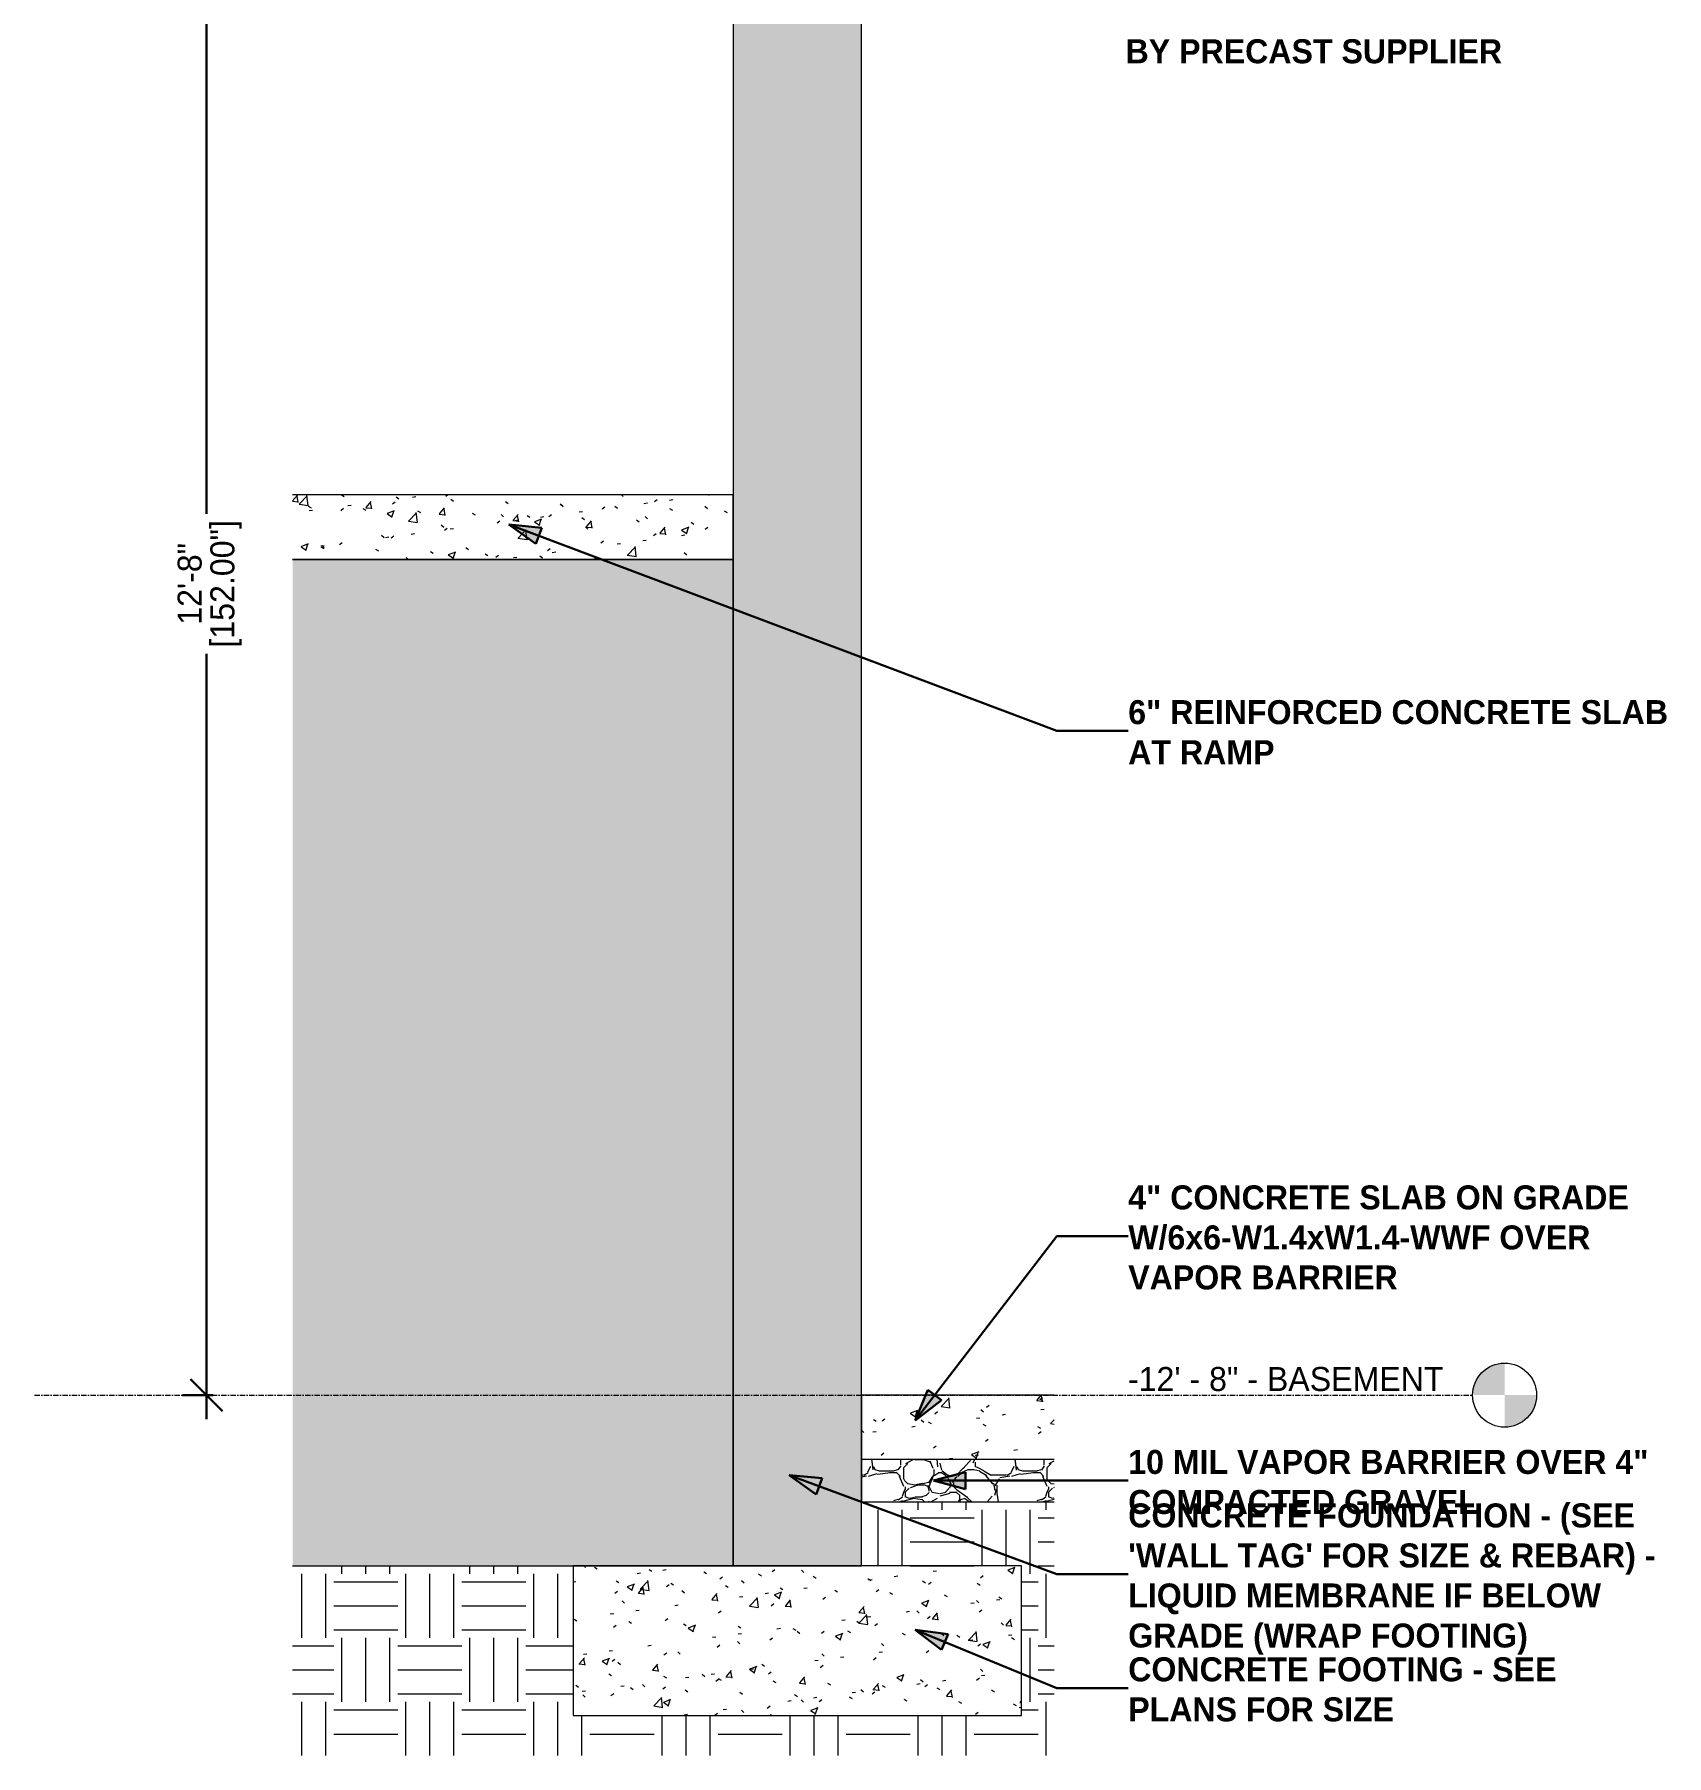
# Model space of a CAD drawing. Header units: inches. Extents: x 11710 to 12205, y -186 to 492.
# Drawn here: x 11709.7 to 11862.6, y -185.8 to -24.5 of the extents above; entities that cross this region are included whole.
import ezdxf

# ---------------------------------------------------------------- set-up
doc = ezdxf.new("R2010")
doc.units = ezdxf.units.IN
doc.header["$MEASUREMENT"] = 0
doc.linetypes.add('Grid Line 1_2_', pattern=[0.875, 0.5, -0.125, 0.125, -0.125])
for name, color, linetype, lineweight in [('0-1', 7, 'Continuous', 5), ('0-3', 55, 'Continuous', 9), ('A-ANNO-DIMS-1', 211, 'Continuous', 30), ('A-FLOR-1', 7, 'Continuous', 9), ('A-FLOR-3', 192, 'Continuous', 9), ('A-FLOR-LEVL', 51, 'Continuous', 9), ('A-FLOR-LEVL-1', 51, 'Grid Line 1_2_', 9), ('A-FLOR-MCUT-1', 51, 'Continuous', 9), ('A-FLOR-PATT-1', 252, 'Continuous', 9), ('A-WALL-1', 7, 'Continuous', 9), ('A-WALL-PATT-1', 252, 'Continuous', 9), ('C-TOPO', 7, 'Continuous', 9), ('C-TOPO-1', 252, 'Continuous', 9), ('C-TOPO-2', 55, 'Continuous', 9), ('G-ANNO-TEXT', 231, 'Continuous', 30), ('G-ANNO-TEXT-1', 231, 'Continuous', 9), ('S-BEAM-1', 10, 'Continuous', 9), ('S-BEAM-2', 7, 'Continuous', 9), ('S-FNDN-1', 7, 'Continuous', 9), ('S-FNDN-2', 252, 'Continuous', 9)]:
    doc.layers.add(name, color=color, linetype=linetype, lineweight=lineweight)
doc.styles.add('Century Gothic', font='ufonts.com_century-gothic.ttf', dxfattribs={"height": 2.25})
doc.styles.add('Century Gothic_B', font='GOTHICB.TTF', dxfattribs={"height": 2.25})
doc.dimstyles.new('OD__1_16__Tol__', dxfattribs={"dimscale": 12, "dimtxt": 2.349379, "dimasz": 0.25, "dimexe": 0.1875, "dimexo": 0.125, "dimgap": 0.03125, "dimtad": 1, "dimdec": 4, "dimrnd": 0.0625, "dimzin": 3, "dimdsep": 46, "dimlunit": 4, "dimtxsty": 'Century Gothic', "dimblk1": 'OBLIQUE', "dimblk2": 'OBLIQUE', "dimsah": 1, "dimcen": 0.09, "dimdle": 0.1875, "dimazin": 0, "dimtfac": 1, "dimtdec": 4, "dimtix": 1, "dimtmove": 0, "dimatfit": 3, "dimfxl": 1, "dimtvp": 1, "dimtfill": 1, "dimfrac": 2, "dimtolj": 1, "dimtzin": 0, "dimlwd": 30, "dimlwe": 30, "dimarcsym": 2})
pattern_1 = [(50, (11023.755, 72), (6.885997, -0.602097), [0.72, -7.92]), (355, (11023.755, 72), (-1.331756, 7.220547), [0.576, -6.336]), (100.451, (11024.329, 71.95), (5.55363, 6.61819), [0.612, -6.731]), (46.184, (11023.755, 73.92), (10.24564, -1.588925), [1.08, -11.88]), (96.636, (11024.609, 73.788), (8.97244, 9.35152), [0.918, -10.096]), (351.184, (11023.755, 73.92), (8.9732, 9.35123), [0.864, -9.504]), (21, (11024.715, 73.44), (5.730726, -3.865003), [0.72, -7.92]), (326, (11024.715, 73.44), (2.33581, 6.96088), [0.576, -6.336]), (71.451, (11025.193, 73.118), (8.065876, 3.09595), [0.612, -6.731]), (37.5, (11023.755, 72), (0.116866, 3.1954784), [0.317, -5.942, 0.317, -6.115, -6.36]), (37.5, (11023.755, 72), (0.116866, 3.1954784), [-12.691, 0.317, -6.043]), (7.5, (11023.755, 72), (2.52543, 3.786025), [0.317, -3.35, 0.317, -5.798, -2.424]), (7.5, (11023.755, 72), (2.52543, 3.786025), [-9.782, 0.317, -2.107]), (327.5, (11021.614, 72), (5.1243685, -0.216176), [0.317, -2.083, 0.317, -7.171, -9.936]), (327.5, (11021.614, 72), (5.1243685, -0.216176), [-9.888, 0.317, -9.619]), (317.5, (11020.654, 72), (5.598326, 0.96141), [0.317, -2.803, 0.317, -4.656, -7.056]), (317.5, (11020.654, 72), (5.598326, 0.96141), [-8.093, 0.317, -6.739])]
pattern_2 = [(212.005, (11022.949, 74.015), (-40.310627, -26.8730086), [1.268, -125.493]), (213.69, (11023.755, 74.553), (-13.436241, -13.436764), [0.969, -47.478]), (198.435, (11024.158, 74.687), (-26.873024, -13.436542), [0.425, -42.065]), (180, (11024.696, 74.687), (-2e-15, -13.437), [0.537, -12.899]), (161.565, (11025.099, 74.553), (-13.436518, 1.2e-05), [0.425, -42.065]), (333.435, (11025.233, 84.227), (13.436532, 1e-05), [0.601, -29.444]), (296.565, (11025.099, 84.496), (13.43652, -13.436544), [0.3, -29.745]), (270, (11025.099, 85.168), (13.437, 8e-16), [0.672, -12.765]), (186.34, (11025.233, 76.434), (-107.4926568, -13.4363962), [1.217, -120.457]), (296.565, (11028.189, 84.765), (13.43652, -13.436544), [0.3, -29.745]), (303.69, (11027.92, 85.168), (13.436764, -13.436241), [0.484, -47.962]), (229.399, (11030.07, 79.256), (-67.1828397, -80.6196216), [1.239, -122.641]), (243.435, (11030.473, 80.062), (1e-05, -13.436532), [0.901, -29.144]), (213.69, (11035.176, 78.584), (-13.436241, -13.436764), [0.484, -47.962]), (33.69, (11031.145, 74.822), (13.436241, 13.436764), [0.484, -47.962]), (0, (11030.877, 74.822), (0, 13.437), [0.269, -13.168]), (333.435, (11030.608, 74.956), (13.436532, 1e-05), [0.3, -29.745]), (284.036, (11030.473, 75.494), (13.436545, -40.30972), [0.554, -54.847]), (270, (11030.473, 75.762), (13.437, 8e-16), [0.269, -13.168]), (243.435, (11030.473, 76.031), (1e-05, -13.436532), [0.3, -29.745]), (135, (11030.473, 76.165), (-13.43644, 9e-16), [0.19, -18.812]), (90, (11030.473, 76.031), (-13.437, 8e-16), [0.134, -13.302]), (18.435, (11035.311, 82.212), (26.873024, 13.436542), [0.85, -41.641]), (6.34, (11036.117, 82.481), (107.4926568, 13.4363962), [1.217, -120.457]), (180, (11035.579, 79.256), (-2e-15, -13.437), [0.806, -12.63]), (197.354, (11037.729, 79.928), (-40.30996214, -13.43709214), [2.252, -222.987]), (198.435, (11038.132, 80.062), (-26.873024, -13.436542), [0.425, -42.065]), (213.69, (11038.535, 80.331), (-13.436241, -13.436764), [0.484, -47.962]), (251.565, (11038.67, 80.734), (-1.2e-05, -13.436518), [0.425, -42.065]), (243.435, (11038.804, 81.003), (1e-05, -13.436532), [0.3, -29.745]), (270, (11038.804, 81.271), (13.437, 8e-16), [0.269, -13.168]), (293.199, (11038.401, 82.212), (13.4363854, -26.8729472), [1.023, -101.307]), (315, (11037.998, 82.615), (13.43644, 0), [0.57, -18.432]), (0, (11037.326, 82.615), (0, 13.437), [0.672, -12.765]), (341.565, (11034.37, 79.39), (13.436518, -1.2e-05), [0.425, -42.065]), (303.69, (11034.101, 79.793), (13.436764, -13.436241), [0.484, -47.962]), (279.462, (11033.967, 80.599), (13.43628, -67.1832013), [0.817, -80.915]), (270, (11033.967, 81.406), (13.437, 8e-16), [0.806, -12.63]), (239.036, (11034.37, 82.077), (-13.4372, -26.873257), [0.783, -77.565]), (188.13, (11035.311, 82.212), (-80.6200966, -13.436299), [0.95, -94.061]), (116.565, (11025.367, 81.809), (-13.43652, 13.436544), [0.3, -29.745]), (135, (11025.636, 81.54), (-13.43644, 9e-16), [0.38, -18.622]), (168.69, (11026.308, 81.406), (-13.436897, 0.000212), [0.685, -67.829]), (191.31, (11026.98, 81.54), (-53.746592, -13.436568), [0.685, -67.829]), (194.036, (11027.517, 81.674), (-40.30972, -13.436545), [0.554, -54.847]), (236.31, (11027.786, 82.077), (-13.436194, -26.873299), [0.484, -47.962]), (236.31, (11028.055, 82.481), (-13.436194, -26.873299), [0.484, -47.962]), (270, (11028.055, 82.884), (13.437, 8e-16), [0.403, -13.034]), (291.801, (11027.786, 83.556), (13.4361655, -26.872997), [0.724, -71.635]), (116.565, (11027.92, 80.734), (-13.43652, 13.436544), [0.601, -29.444]), (168.69, (11028.592, 80.599), (-13.436897, 0.000212), [0.685, -67.829]), (194.036, (11029.13, 80.734), (-40.30972, -13.436545), [0.554, -54.847]), (225, (11029.533, 81.137), (9e-16, -13.43644), [0.57, -18.432]), (251.565, (11029.667, 81.54), (-1.2e-05, -13.436518), [0.425, -42.065]), (296.565, (11029.398, 82.077), (13.43652, -13.436544), [0.601, -29.444]), (315, (11029.13, 82.346), (13.43644, 0), [0.38, -18.622]), (326.31, (11028.727, 82.615), (26.873299, -13.436194), [0.484, -47.962]), (0, (11028.458, 82.615), (0, 13.437), [0.269, -13.168]), (33.69, (11028.055, 82.346), (13.436241, 13.436764), [0.484, -47.962]), (71.565, (11027.92, 81.943), (1.2e-05, 13.436518), [0.425, -42.065]), (63.435, (11027.786, 81.674), (-1e-05, 13.436532), [0.3, -29.745]), (71.565, (11027.652, 81.271), (1.2e-05, 13.436518), [0.425, -42.065]), (104.036, (11027.652, 80.734), (-13.436545, 40.30972), [0.554, -54.847]), (45, (11027.383, 80.465), (0, 13.43644), [0.38, -18.622]), (18.435, (11026.98, 80.331), (26.873024, 13.436542), [0.425, -42.065]), (0, (11026.308, 80.331), (0, 13.437), [0.672, -12.765]), (14.036, (11025.771, 80.196), (40.30972, 13.436545), [0.554, -54.847]), (341.565, (11025.367, 80.331), (13.436518, -1.2e-05), [0.425, -42.065]), (270, (11025.367, 80.734), (13.437, 8e-16), [0.403, -13.034]), (225, (11025.771, 81.137), (9e-16, -13.43644), [0.57, -18.432]), (198.435, (11026.577, 81.406), (-26.873024, -13.436542), [0.85, -41.641]), (180, (11027.249, 81.406), (-2e-15, -13.437), [0.672, -12.765]), (153.435, (11027.517, 81.271), (-13.436532, -1e-05), [0.3, -29.745]), (206.565, (11032.623, 79.121), (-13.436544, -13.43652), [0.3, -29.745]), (146.31, (11033.026, 78.853), (-26.873299, 13.436194), [0.484, -47.962]), (119.745, (11033.564, 77.912), (-40.3105597, 67.1832064), [1.083, -107.246]), (95.711, (11033.698, 76.568), (-13.4375424, 120.930058), [1.35, -133.686]), (90, (11033.698, 76.434), (-13.437, 8e-16), [0.134, -13.302]), (63.435, (11033.564, 76.165), (-1e-05, 13.436532), [0.3, -29.745]), (26.565, (11033.295, 76.031), (13.436544, 13.43652), [0.3, -29.745]), (0, (11032.892, 76.031), (0, 13.437), [0.403, -13.034]), (0, (11032.758, 76.031), (0, 13.437), [0.134, -13.302]), (0, (11032.489, 76.031), (0, 13.437), [0.269, -13.168]), (326.31, (11032.086, 76.3), (26.873299, -13.436194), [0.484, -47.962]), (333.435, (11031.817, 76.434), (13.436532, 1e-05), [0.3, -29.745]), (284.036, (11031.683, 76.972), (13.436545, -40.30972), [0.554, -54.847]), (270, (11031.683, 77.24), (13.437, 8e-16), [0.269, -13.168]), (270, (11031.683, 77.643), (13.437, 8e-16), [0.403, -13.034]), (258.69, (11031.817, 78.315), (-0.000212, -13.436897), [0.685, -67.829]), (231.34, (11032.355, 78.987), (-40.3101895, -53.745816), [0.86, -85.176]), (270, (11035.176, 78.718), (13.437, 8e-16), [0.134, -13.302]), (270, (11035.176, 78.853), (13.437, 8e-16), [0.134, -13.302]), (326.31, (11034.773, 79.121), (26.873299, -13.436194), [0.484, -47.962]), (333.435, (11033.967, 79.525), (13.436532, 1e-05), [0.901, -29.144]), (0, (11033.295, 79.525), (0, 13.437), [0.672, -12.765]), (63.435, (11033.161, 79.256), (-1e-05, 13.436532), [0.3, -29.745]), (90, (11033.161, 78.718), (-13.437, 8e-16), [0.537, -12.899]), (135, (11033.564, 78.315), (-13.43644, 9e-16), [0.57, -18.432]), (161.565, (11033.967, 78.181), (-13.436518, 1.2e-05), [0.425, -42.065]), (180, (11034.37, 78.181), (-2e-15, -13.437), [0.403, -13.034]), (198.435, (11034.773, 78.315), (-26.873024, -13.436542), [0.425, -42.065]), (351.87, (11029.533, 85.571), (13.4370087, -0.000259), [1.9, -93.111]), (14.036, (11028.995, 85.437), (40.30972, 13.436545), [0.554, -54.847]), (53.13, (11028.592, 84.899), (26.873672, 40.309752), [0.672, -66.511]), (95.194, (11028.727, 83.421), (-13.4351326, 134.3664647), [1.484, -146.928]), (101.31, (11028.861, 82.749), (-13.436568, 53.746592), [0.685, -67.829]), (143.13, (11029.398, 82.346), (-40.309752, 26.873672), [0.672, -66.511]), (161.565, (11029.802, 82.212), (-13.436518, 1.2e-05), [0.425, -42.065]), (198.435, (11030.205, 82.346), (-26.873024, -13.436542), [0.425, -42.065]), (225, (11030.877, 83.018), (9e-16, -13.43644), [0.95, -18.052]), (228.814, (11031.817, 84.093), (-80.6198072, -94.0561774), [1.428, -141.405]), (251.565, (11031.951, 84.496), (-1.2e-05, -13.436518), [0.425, -42.065]), (270, (11031.951, 84.63), (13.437, 8e-16), [0.134, -13.302]), (288.435, (11031.817, 85.034), (13.436542, -26.873024), [0.425, -42.065]), (326.31, (11031.414, 85.302), (26.873299, -13.436194), [0.484, -47.962]), (90, (11025.233, 82.077), (-13.437, 8e-16), [0.941, -12.496]), (338.199, (11027.114, 83.824), (40.3099116, -13.436441), [0.724, -71.635]), (0, (11026.308, 83.824), (0, 13.437), [0.806, -12.63]), (30.964, (11025.636, 83.421), (40.310285, 26.8733136), [0.783, -77.565]), (45, (11025.233, 83.018), (0, 13.43644), [0.57, -18.432]), (90, (11023.083, 77.778), (-13.437, 8e-16), [0.941, -12.496]), (116.565, (11023.486, 76.972), (-13.43652, 13.436544), [0.901, -29.144]), (153.435, (11024.293, 76.568), (-13.436532, -1e-05), [0.901, -29.144]), (180, (11024.964, 76.568), (-2e-15, -13.437), [0.672, -12.765]), (218.66, (11025.636, 77.106), (-13.436833, -13.4362984), [0.86, -85.176]), (231.34, (11026.174, 77.778), (-40.3101895, -53.745816), [0.86, -85.176]), (213.69, (11026.98, 78.315), (-13.436241, -13.436764), [0.969, -47.478]), (239.036, (11027.383, 78.987), (-13.4372, -26.873257), [0.783, -77.565]), (270, (11027.383, 79.256), (13.437, 8e-16), [0.269, -13.168]), (270, (11027.383, 79.659), (13.437, 8e-16), [0.403, -13.034]), (315, (11026.98, 80.062), (13.43644, 0), [0.57, -18.432]), (350.538, (11026.174, 80.196), (13.4368224, 7.56e-05), [0.817, -80.915]), (14.036, (11025.099, 79.928), (40.30972, 13.436545), [1.108, -54.293]), (18.435, (11023.889, 79.525), (26.873024, 13.436542), [1.275, -41.216]), (45, (11023.486, 79.121), (0, 13.43644), [0.57, -18.432]), (45, (11023.083, 78.718), (0, 13.43644), [0.57, -18.432]), (108.435, (11026.039, 75.762), (-13.436542, 26.873024), [0.85, -41.641]), (126.87, (11026.442, 75.225), (-13.436224, 13.436576), [0.672, -66.511]), (146.31, (11026.846, 74.956), (-26.873299, 13.436194), [0.484, -47.962]), (161.565, (11027.249, 74.822), (-13.436518, 1.2e-05), [0.425, -42.065]), (135, (11027.652, 74.419), (-13.43644, 9e-16), [0.57, -18.432]), (161.565, (11028.055, 74.284), (-13.436518, 1.2e-05), [0.425, -42.065]), (180, (11028.458, 74.284), (-2e-15, -13.437), [0.403, -13.034]), (206.565, (11028.727, 74.419), (-13.436544, -13.43652), [0.3, -29.745]), (206.565, (11029.264, 74.687), (-13.436544, -13.43652), [0.601, -29.444]), (189.462, (11030.07, 74.822), (-67.1832013, -13.43628), [0.817, -80.915]), (243.435, (11030.339, 75.359), (1e-05, -13.436532), [0.601, -29.444]), (270, (11030.339, 75.494), (13.437, 8e-16), [0.134, -13.302]), (270, (11030.339, 75.762), (13.437, 8e-16), [0.269, -13.168]), (326.31, (11029.936, 76.568), (26.873299, -13.436194), [0.484, -47.962]), (327.995, (11028.861, 77.24), (67.1829352, -40.309468), [1.268, -125.493]), (329.036, (11028.189, 77.643), (26.873257, -13.4372), [0.783, -77.565]), (341.565, (11027.383, 77.912), (13.436518, -1.2e-05), [0.85, -41.641]), (0, (11026.846, 77.912), (0, 13.437), [0.537, -12.899]), (33.69, (11026.442, 77.643), (13.436241, 13.436764), [0.484, -47.962]), (53.13, (11026.039, 77.106), (26.873672, 40.309752), [0.672, -66.511]), (63.435, (11025.771, 76.568), (-1e-05, 13.436532), [0.601, -29.444]), (225, (11031.951, 75.494), (9e-16, -13.43644), [0.57, -18.432]), (236.31, (11032.22, 75.897), (-13.436194, -26.873299), [0.484, -47.962]), (270, (11032.22, 76.031), (13.437, 8e-16), [0.134, -13.302]), (315, (11031.951, 76.3), (13.43644, 0), [0.38, -18.622]), (333.435, (11031.414, 76.568), (13.436532, 1e-05), [0.601, -29.444]), (18.435, (11030.608, 76.3), (26.873024, 13.436542), [0.85, -41.641]), (75.964, (11030.473, 75.762), (-0.0003, 13.436231), [0.554, -54.847]), (71.565, (11024.427, 73.209), (1.2e-05, 13.436518), [0.425, -42.065]), (135, (11024.696, 72.941), (-13.43644, 9e-16), [0.38, -18.622]), (146.31, (11025.099, 72.672), (-26.873299, 13.436194), [0.484, -47.962]), (153.435, (11025.636, 72.403), (-13.436532, -1e-05), [0.601, -29.444]), (180, (11025.771, 72.403), (-2e-15, -13.437), [0.134, -13.302]), (161.565, (11026.174, 72.269), (-13.436518, 1.2e-05), [0.425, -42.065]), (180, (11026.711, 72.269), (-2e-15, -13.437), [0.537, -12.899]), (198.435, (11027.114, 72.403), (-26.873024, -13.436542), [0.425, -42.065]), (210.964, (11027.786, 72.806), (-40.310285, -26.8733136), [0.783, -77.565]), (206.565, (11028.055, 72.941), (-13.436544, -13.43652), [0.3, -29.745]), (251.565, (11028.189, 73.344), (-1.2e-05, -13.436518), [0.425, -42.065]), (303.69, (11027.92, 73.747), (13.436764, -13.436241), [0.484, -47.962]), (306.87, (11027.517, 74.284), (13.436224, -13.436576), [0.672, -66.511]), (323.13, (11026.98, 74.687), (40.309752, -26.873672), [0.672, -66.511]), (345.964, (11026.442, 74.822), (13.436231, 0.0003), [0.554, -54.847]), (18.435, (11026.039, 74.687), (26.873024, 13.436542), [0.425, -42.065]), (30.964, (11025.367, 74.284), (40.310285, 26.8733136), [0.783, -77.565]), (39.806, (11024.561, 73.612), (13.4366017, 13.4362908), [1.049, -103.894]), (135, (11028.592, 72.403), (-13.43644, 9e-16), [0.19, -18.812]), (153.435, (11028.861, 72.269), (-13.436532, -1e-05), [0.3, -29.745]), (191.31, (11029.533, 72.403), (-53.746592, -13.436568), [0.685, -67.829]), (165.964, (11030.07, 72.269), (-13.436231, -0.0003), [0.554, -54.847]), (175.236, (11031.683, 72.134), (-13.4364265, -8.2e-05), [1.618, -160.181]), (206.565, (11031.951, 72.269), (-13.436544, -13.43652), [0.3, -29.745]), (225, (11032.22, 72.537), (9e-16, -13.43644), [0.38, -18.622]), (270, (11032.22, 73.209), (13.437, 8e-16), [0.672, -12.765]), (270, (11032.22, 73.612), (13.437, 8e-16), [0.403, -13.034]), (308.66, (11031.683, 74.284), (13.4362984, -13.436833), [0.86, -85.176]), (338.199, (11031.011, 74.553), (40.3099116, -13.436441), [0.724, -71.635]), (348.69, (11030.339, 74.687), (13.436897, -0.000212), [0.685, -67.829]), (18.435, (11029.13, 74.284), (26.873024, 13.436542), [1.275, -41.216]), (36.87, (11028.592, 73.881), (13.436576, 13.436224), [0.672, -66.511]), (68.199, (11028.324, 73.209), (13.436441, 40.3099116), [0.724, -71.635]), (101.31, (11028.458, 72.537), (-13.436568, 53.746592), [0.685, -67.829]), (348.69, (11027.249, 85.302), (13.436897, -0.000212), [0.685, -67.829]), (354.806, (11025.771, 85.437), (13.4361385, -0.0003521), [1.484, -146.928]), (0, (11025.367, 85.437), (0, 13.437), [0.403, -13.034]), (45, (11025.099, 85.168), (0, 13.43644), [0.38, -18.622]), (180, (11026.174, 83.959), (-2e-15, -13.437), [0.403, -13.034]), (188.13, (11027.114, 84.093), (-80.6200966, -13.436299), [0.95, -94.061]), (172.875, (11028.189, 83.959), (-13.436807, -0.000376), [1.083, -107.246]), (225, (11028.324, 84.093), (9e-16, -13.43644), [0.19, -18.812]), (270, (11028.324, 84.496), (13.437, 8e-16), [0.403, -13.034]), (161.565, (11032.623, 84.899), (-13.436518, 1.2e-05), [0.425, -42.065]), (180, (11033.161, 84.899), (-2e-15, -13.437), [0.537, -12.899]), (198.435, (11033.564, 85.034), (-26.873024, -13.436542), [0.425, -42.065]), (170.538, (11034.37, 84.899), (-13.4368224, -7.56e-05), [0.817, -80.915]), (213.69, (11034.773, 85.168), (-13.436241, -13.436764), [0.484, -47.962]), (270, (11034.773, 85.302), (13.437, 8e-16), [0.134, -13.302]), (296.565, (11034.639, 85.571), (13.43652, -13.436544), [0.3, -29.745]), (341.565, (11033.833, 85.84), (13.436518, -1.2e-05), [0.85, -41.641]), (341.565, (11033.026, 86.108), (13.436518, -1.2e-05), [0.85, -41.641]), (14.036, (11032.489, 85.974), (40.30972, 13.436545), [0.554, -54.847]), (45, (11032.086, 85.571), (0, 13.43644), [0.57, -18.432]), (104.036, (11032.22, 85.034), (-13.436545, 40.30972), [0.554, -54.847]), (0, (11021.74, 73.344), (0, 13.437), [0.134, -13.302]), (315, (11021.471, 73.612), (13.43644, 0), [0.38, -18.622]), (274.764, (11021.336, 75.225), (13.437683, -147.8026001), [1.618, -160.181]), (255.964, (11021.471, 75.762), (0.0003, -13.436231), [0.554, -54.847]), (225, (11021.74, 76.031), (9e-16, -13.43644), [0.38, -18.622]), (198.435, (11022.949, 76.434), (-26.873024, -13.436542), [1.275, -41.216]), (180, (11023.083, 76.434), (-2e-15, -13.437), [0.134, -13.302]), (171.87, (11024.024, 76.3), (-13.4370087, 0.000259), [0.95, -94.061]), (146.31, (11025.636, 76.165), (-26.873299, 13.436194), [0.484, -47.962]), (108.435, (11025.905, 75.359), (-13.436542, 26.873024), [0.85, -41.641]), (90, (11025.905, 75.225), (-13.437, 8e-16), [0.134, -13.302]), (71.565, (11025.771, 74.822), (1.2e-05, 13.436518), [0.425, -42.065]), (26.565, (11025.502, 74.687), (13.436544, 13.43652), [0.3, -29.745]), (18.435, (11025.099, 74.553), (26.873024, 13.436542), [0.425, -42.065]), (126.87, (11032.355, 73.612), (-13.436224, 13.436576), [0.672, -66.511]), (123.69, (11032.623, 73.209), (-13.436764, 13.436241), [0.484, -47.962]), (149.036, (11033.295, 72.806), (-26.873257, 13.4372), [0.783, -77.565]), (168.69, (11033.967, 72.672), (-13.436897, 0.000212), [0.685, -67.829]), (213.69, (11034.37, 72.941), (-13.436241, -13.436764), [0.484, -47.962]), (251.565, (11034.504, 73.344), (-1.2e-05, -13.436518), [0.425, -42.065]), (270, (11034.504, 73.478), (13.437, 8e-16), [0.134, -13.302]), (279.462, (11034.37, 74.284), (13.43628, -67.1832013), [0.817, -80.915]), (243.435, (11034.504, 74.553), (1e-05, -13.436532), [0.3, -29.745]), (270, (11034.504, 74.687), (13.437, 8e-16), [0.134, -13.302]), (296.565, (11034.101, 75.494), (13.43652, -13.436544), [0.901, -29.144]), (329.036, (11033.429, 75.897), (26.873257, -13.4372), [0.783, -77.565]), (8.13, (11032.489, 75.762), (80.6200966, 13.436299), [0.95, -94.061]), (45, (11031.951, 75.225), (0, 13.43644), [0.76, -18.242]), (45, (11031.683, 74.956), (0, 13.43644), [0.38, -18.622]), (90, (11031.683, 74.553), (-13.437, 8e-16), [0.403, -13.034]), (123.69, (11031.951, 74.15), (-13.436764, 13.436241), [0.484, -47.962]), (101.31, (11033.967, 76.568), (-13.436568, 53.746592), [0.685, -67.829]), (108.435, (11034.101, 76.165), (-13.436542, 26.873024), [0.425, -42.065]), (135, (11034.236, 76.031), (-13.43644, 9e-16), [0.19, -18.812]), (180, (11034.639, 76.031), (-2e-15, -13.437), [0.403, -13.034]), (213.69, (11035.042, 76.3), (-13.436241, -13.436764), [0.484, -47.962]), (187.125, (11036.117, 76.434), (-94.0566594, -13.437028), [1.083, -107.246]), (236.31, (11036.386, 76.837), (-13.436194, -26.873299), [0.484, -47.962]), (270, (11036.386, 76.972), (13.437, 8e-16), [0.134, -13.302]), (288.435, (11036.251, 77.375), (13.436542, -26.873024), [0.425, -42.065]), (285.945, (11035.982, 78.315), (13.4366066, -40.3096492), [0.978, -96.842]), (315, (11035.714, 78.584), (13.43644, 0), [0.38, -18.622]), (18.435, (11035.311, 78.45), (26.873024, 13.436542), [0.425, -42.065]), (29.745, (11034.37, 77.912), (67.1832064, 40.3105597), [1.083, -107.246]), (18.435, (11033.967, 77.778), (26.873024, 13.436542), [0.425, -42.065]), (75.964, (11033.833, 77.24), (-0.0003, 13.436231), [0.554, -54.847]), (180, (11029.936, 80.734), (-2e-15, -13.437), [0.403, -13.034]), (180, (11030.205, 80.734), (-2e-15, -13.437), [0.269, -13.168]), (135, (11030.473, 80.465), (-13.43644, 9e-16), [0.38, -18.622]), (90, (11030.473, 80.062), (-13.437, 8e-16), [0.403, -13.034]), (26.565, (11028.458, 77.912), (13.436544, 13.43652), [0.901, -29.144]), (341.565, (11028.055, 78.046), (13.436518, -1.2e-05), [0.425, -42.065]), (300.964, (11027.652, 78.718), (26.8733136, -40.310285), [0.783, -77.565]), (71.565, (11030.205, 79.121), (1.2e-05, 13.436518), [0.425, -42.065]), (90, (11030.205, 78.45), (-13.437, 8e-16), [0.672, -12.765]), (123.69, (11030.473, 78.046), (-13.436764, 13.436241), [0.484, -47.962]), (153.435, (11031.011, 77.778), (-13.436532, -1e-05), [0.601, -29.444]), (198.435, (11031.414, 77.912), (-26.873024, -13.436542), [0.425, -42.065]), (243.435, (11031.548, 78.181), (1e-05, -13.436532), [0.3, -29.745]), (255.964, (11031.683, 78.718), (0.0003, -13.436231), [0.554, -54.847]), (251.565, (11031.817, 79.121), (-1.2e-05, -13.436518), [0.425, -42.065]), (291.801, (11031.548, 79.793), (13.4361655, -26.872997), [0.724, -71.635]), (323.13, (11031.011, 80.196), (40.309752, -26.873672), [0.672, -66.511]), (18.435, (11030.608, 80.062), (26.873024, 13.436542), [0.425, -42.065]), (63.435, (11030.339, 79.525), (-1e-05, 13.436532), [0.601, -29.444]), (135, (11029.264, 77.106), (-13.43644, 9e-16), [0.57, -18.432]), (149.036, (11029.936, 76.703), (-26.873257, 13.4372), [0.783, -77.565]), (146.31, (11030.339, 76.434), (-26.873299, 13.436194), [0.484, -47.962]), (180, (11030.608, 76.434), (-2e-15, -13.437), [0.269, -13.168]), (210.964, (11031.28, 76.837), (-40.310285, -26.8733136), [0.783, -77.565]), (243.435, (11031.414, 77.106), (1e-05, -13.436532), [0.3, -29.745]), (303.69, (11031.145, 77.509), (13.436764, -13.436241), [0.484, -47.962]), (321.34, (11030.473, 78.046), (53.745816, -40.3101895), [0.86, -85.176]), (345.964, (11029.936, 78.181), (13.436231, 0.0003), [0.554, -54.847]), (11.31, (11029.264, 78.046), (53.746592, 13.436568), [0.685, -67.829]), (26.565, (11028.995, 77.912), (13.436544, 13.43652), [0.3, -29.745]), (71.565, (11028.861, 77.509), (1.2e-05, 13.436518), [0.425, -42.065]), (15.945, (11028.592, 80.465), (40.3096492, 13.4366066), [0.978, -96.842]), (29.745, (11027.652, 79.928), (67.1832064, 40.3105597), [1.083, -107.246]), (63.435, (11027.517, 79.659), (-1e-05, 13.436532), [0.3, -29.745]), (90, (11027.517, 79.256), (-13.437, 8e-16), [0.403, -13.034]), (104.036, (11027.652, 78.718), (-13.436545, 40.30972), [0.554, -54.847]), (120.964, (11028.055, 78.046), (-26.8733136, 40.310285), [0.783, -77.565]), (153.435, (11035.579, 85.168), (-13.436532, -1e-05), [0.3, -29.745]), (180, (11035.848, 85.168), (-2e-15, -13.437), [0.269, -13.168]), (209.745, (11036.789, 85.705), (-67.1832064, -40.3105597), [1.083, -107.246]), (225, (11037.326, 86.243), (9e-16, -13.43644), [0.76, -18.242]), (239.036, (11037.729, 86.915), (-13.4372, -26.873257), [0.783, -77.565]), (239.036, (11038.132, 87.587), (-13.4372, -26.873257), [0.783, -77.565]), (270, (11038.132, 87.721), (13.437, 8e-16), [0.134, -13.302]), (333.435, (11037.864, 87.855), (13.436532, 1e-05), [0.3, -29.745]), (0, (11037.46, 87.855), (0, 13.437), [0.403, -13.034]), (45, (11037.057, 87.452), (0, 13.43644), [0.57, -18.432]), (26.565, (11035.445, 86.646), (13.436544, 13.43652), [1.803, -28.243]), (30.964, (11034.773, 86.243), (40.310285, 26.8733136), [0.783, -77.565]), (90, (11034.773, 85.974), (-13.437, 8e-16), [0.269, -13.168]), (128.66, (11035.311, 85.302), (-13.4362984, 13.436833), [0.86, -85.176]), (255.964, (11033.833, 80.868), (0.0003, -13.436231), [0.554, -54.847]), (281.31, (11033.698, 81.54), (13.436568, -53.746592), [0.685, -67.829]), (309.806, (11033.026, 82.346), (13.4362908, -13.4366017), [1.049, -103.894]), (329.036, (11032.355, 82.749), (26.873257, -13.4372), [0.783, -77.565]), (345.964, (11031.817, 82.884), (13.436231, 0.0003), [0.554, -54.847]), (0, (11031.28, 82.884), (0, 13.437), [0.537, -12.899]), (26.565, (11030.742, 82.615), (13.436544, 13.43652), [0.601, -29.444]), (45, (11030.339, 82.212), (0, 13.43644), [0.57, -18.432]), (53.13, (11029.936, 81.674), (26.873672, 40.309752), [0.672, -66.511]), (90, (11029.936, 81.271), (-13.437, 8e-16), [0.403, -13.034]), (135, (11030.339, 80.868), (-13.43644, 9e-16), [0.57, -18.432]), (144.462, (11031.28, 80.196), (-40.3095313, 26.8733096), [1.156, -114.43]), (135, (11031.951, 79.525), (-13.43644, 9e-16), [0.95, -18.052]), (153.435, (11032.489, 79.256), (-13.436532, -1e-05), [0.601, -29.444]), (206.565, (11033.026, 79.525), (-13.436544, -13.43652), [0.601, -29.444]), (230.194, (11033.698, 80.331), (-53.7471842, -67.182341), [1.049, -103.894]), (66.801, (11031.951, 83.556), (26.8740486, 67.1828756), [1.023, -101.307]), (90, (11031.951, 83.152), (-13.437, 8e-16), [0.403, -13.034]), (153.435, (11032.22, 83.018), (-13.436532, -1e-05), [0.3, -29.745]), (153.435, (11032.758, 82.749), (-13.436532, -1e-05), [0.601, -29.444]), (149.036, (11033.429, 82.346), (-26.873257, 13.4372), [0.783, -77.565]), (180, (11034.101, 82.346), (-2e-15, -13.437), [0.672, -12.765]), (180, (11034.908, 82.346), (-2e-15, -13.437), [0.806, -12.63]), (213.69, (11035.311, 82.615), (-13.436241, -13.436764), [0.484, -47.962]), (243.435, (11035.579, 83.152), (1e-05, -13.436532), [0.601, -29.444]), (277.125, (11035.445, 84.227), (13.437028, -94.0566594), [1.083, -107.246]), (315, (11035.176, 84.496), (13.43644, 0), [0.38, -18.622]), (341.565, (11034.773, 84.63), (13.436518, -1.2e-05), [0.425, -42.065]), (352.875, (11033.698, 84.765), (13.436807, 0.000376), [1.083, -107.246]), (0, (11033.026, 84.765), (0, 13.437), [0.672, -12.765]), (21.801, (11032.355, 84.496), (26.872997, 13.4361655), [0.724, -71.635]), (90, (11038.401, 83.824), (-13.437, 8e-16), [0.537, -12.899]), (90, (11038.401, 83.287), (-13.437, 8e-16), [0.537, -12.899]), (56.31, (11038.132, 82.884), (13.436194, 26.873299), [0.484, -47.962]), (18.435, (11037.729, 82.749), (26.873024, 13.436542), [0.425, -42.065]), (0, (11036.386, 82.749), (0, 13.437), [1.344, -12.093]), (341.565, (11035.982, 82.884), (13.436518, -1.2e-05), [0.425, -42.065]), (296.565, (11035.848, 83.152), (13.43652, -13.436544), [0.3, -29.745]), (278.13, (11035.714, 84.093), (13.436299, -80.6200966), [0.95, -94.061]), (270, (11035.714, 84.227), (13.437, 8e-16), [0.134, -13.302]), (251.565, (11035.848, 84.63), (-1.2e-05, -13.436518), [0.425, -42.065]), (225, (11036.251, 85.034), (9e-16, -13.43644), [0.57, -18.432]), (218.66, (11036.923, 85.571), (-13.436833, -13.4362984), [0.86, -85.176]), (225, (11037.326, 85.974), (9e-16, -13.43644), [0.57, -18.432]), (206.565, (11037.595, 86.108), (-13.436544, -13.43652), [0.3, -29.745]), (180, (11037.864, 86.108), (-2e-15, -13.437), [0.269, -13.168]), (123.69, (11038.132, 85.705), (-13.436764, 13.436241), [0.484, -47.962]), (108.435, (11038.267, 85.302), (-13.436542, 26.873024), [0.425, -42.065]), (98.13, (11038.401, 84.362), (-13.436299, 80.6200966), [0.95, -94.061])]

# ---------------------------------------------------------------- blocks, each defined once
blk = doc.blocks.new('CTR  - Topography_rvt-1-WALL SECTION - RAMP - EAST WALL')
at = {"layer": 'C-TOPO-1'}
h = blk.add_hatch(dxfattribs=at)
h.set_pattern_fill('FP_5', color=256, style=0, pattern_type=2)
h.set_pattern_definition([(0, (11023.755, 72), (6, 6), [6, -6]), (0, (11023.755, 74.25), (6, 6), [6, -6]), (0, (11023.755, 76.5), (6, 6), [6, -6]), (90, (11024.505, 77.25), (-6, 6), [6, -6]), (90, (11026.755, 77.25), (-6, 6), [6, -6]), (90, (11029.005, 77.25), (-6, 6), [6, -6])])
h.paths.add_polyline_path([(11805.24, -185.77), (11805.24, -162), (11787.19, -162), (11787.19, -168), (11802.19, -168), (11802.19, -182), (11760.19, -182), (11760.19, -168), (11733.9, -168), (11733.9, -185.77), (11802.19, -185.77)], flags=0)
at = {"layer": 'C-TOPO'}
blk.add_line((11787.19, -162), (11805.24, -162), dxfattribs=at)
at = {"layer": 'C-TOPO-2'}
blk.add_line((11787.19, -162), (11805.24, -162), dxfattribs=at)
blk = doc.blocks.new('034100 - Precast Structural Concrete - Solid Plank - 12_-1872631-WALL SECTION - RAMP - EAST WALL')
at = {"layer": 'S-BEAM-1'}
blk.add_hatch(color=256, dxfattribs=at).paths.add_polyline_path([(11805.24, -15), (11805.24, -3), (11782.99, -3), (11782.99, -15)], flags=0)
at = {"layer": 'S-BEAM-2'}
for p, q in [((11782.99, -3), (11782.99, -15)), ((11805.24, -3), (11782.99, -3)), ((11782.99, -15), (11805.24, -15))]:
    blk.add_line(p, q, dxfattribs=at)
blk = doc.blocks.new('034100 - Precast Structural Concrete - Solid Plank - 12_-2074211-WALL SECTION - RAMP - EAST WALL')
at = {"layer": 'S-BEAM-1'}
blk.add_hatch(color=256, dxfattribs=at).paths.add_polyline_path([(11733.9, 120), (11782.99, 120), (11782.99, 132), (11733.9, 132)], flags=0)
at = {"layer": 'S-BEAM-2'}
for p, q in [((11782.99, 132), (11733.9, 132)), ((11782.99, 120), (11782.99, 132)), ((11733.9, 120), (11782.99, 120))]:
    blk.add_line(p, q, dxfattribs=at)
blk = doc.blocks.new('Floors 1 - Floors 1-1684033-WALL SECTION - RAMP - EAST WALL')
at = {"layer": 'A-FLOR-PATT-1'}
h = blk.add_hatch(dxfattribs=at)
h.set_pattern_fill('FP_7', color=256, style=0, pattern_type=2)
h.set_pattern_definition(pattern_2)
h.paths.add_polyline_path([(11775.19, -168), (11775.19, -73.72), (11733.9, -73.72), (11733.9, -168)], flags=0)
at = {"layer": 'A-FLOR-1'}
for p, q in [((11775.19, -73.72), (11733.9, -73.72)), ((11775.19, -168), (11775.19, -73.72)), ((11733.9, -168), (11775.19, -168))]:
    blk.add_line(p, q, dxfattribs=at)
blk = doc.blocks.new('CTR - 1st Phase - Structure_rvt-1-WALL SECTION - RAMP - EAST WALL')
at = {"layer": 'A-FLOR-PATT-1'}
h = blk.add_hatch(dxfattribs=at)
h.set_pattern_fill('FP_6', color=256, style=0, pattern_type=2)
h.set_pattern_definition(pattern_1)
h.paths.add_polyline_path([(11733.9, -73.72), (11775.19, -73.72), (11775.19, -67.66), (11733.9, -67.66), (11733.9, -71.69)], flags=0)
at = {"layer": 'A-WALL-PATT-1'}
h = blk.add_hatch(dxfattribs=at)
h.set_pattern_fill('FP_6', color=256, style=0, pattern_type=2)
h.set_pattern_definition(pattern_1)
h.paths.add_polyline_path([(11775.19, -15), (11782.99, -15), (11782.99, -3), (11783.19, -3), (11783.19, 110), (11782.99, 110), (11782.99, 120), (11775.19, 120), (11775.19, 69.11)], flags=0)
h = blk.add_hatch(dxfattribs=at)
h.set_pattern_fill('FP_6', color=256, style=0, pattern_type=2)
h.set_pattern_definition(pattern_1)
h.paths.add_polyline_path([(11775.19, -168), (11787.19, -168), (11787.19, -15), (11775.19, -15), (11775.19, -162)], flags=0)
at = {"layer": 'S-FNDN-2'}
h = blk.add_hatch(dxfattribs=at)
h.set_pattern_fill('FP_6', color=256, style=0, pattern_type=2)
h.set_pattern_definition(pattern_1)
h.paths.add_polyline_path([(11802.19, -182), (11802.19, -168), (11760.19, -168), (11760.19, -182), (11787.19, -182)], flags=0)
at = {"layer": 'A-FLOR-1'}
for p, q in [((11775.19, -67.66), (11733.9, -67.66)), ((11775.19, -73.72), (11775.19, -67.66)), ((11733.9, -73.72), (11775.19, -73.72))]:
    blk.add_line(p, q, dxfattribs=at)
at = {"layer": 'A-WALL-1'}
for p, q in [((11783.19, 120), (11775.19, 120)), ((11775.19, 120), (11775.19, -15)), ((11783.19, -15), (11783.19, 120))]:
    blk.add_line(p, q, dxfattribs=at)
at = {"layer": 'S-FNDN-1'}
for p, q in [((11775.19, -15), (11775.19, -168)), ((11787.19, -15), (11783.19, -15)), ((11787.19, -168), (11787.19, -15)), ((11802.19, -168), (11760.19, -168)), ((11760.19, -168), (11760.19, -182)), ((11775.19, -168), (11787.19, -168)), ((11802.19, -182), (11802.19, -168)), ((11760.19, -182), (11802.19, -182))]:
    blk.add_line(p, q, dxfattribs=at)
at = {"layer": '0-3'}
for name in ['034100 - Precast Structural Concrete - Solid Plank - 12_-2074211-WALL SECTION - RAMP - EAST WALL', '034100 - Precast Structural Concrete - Solid Plank - 12_-1872631-WALL SECTION - RAMP - EAST WALL', 'Floors 1 - Floors 1-1684033-WALL SECTION - RAMP - EAST WALL']:
    blk.add_blockref(name, (0, 0), dxfattribs=at)
blk = doc.blocks.new('Level - Level Head - Circle-50818-WALL SECTION - RAMP - EAST WALL')
at = {"layer": 'A-FLOR-LEVL'}
h = blk.add_hatch(color=256, dxfattribs=at)
edge = h.paths.add_edge_path(flags=0)
edge.add_line((11847.45, 0), (11844.45, 0))
edge.add_arc((11847.45, 0), 3, 90, 180, ccw=False)
edge.add_line((11847.45, 3), (11847.45, 0))
h = blk.add_hatch(color=256, dxfattribs=at)
edge = h.paths.add_edge_path(flags=0)
edge.add_line((11847.45, -3), (11847.45, 0))
edge.add_line((11847.45, 0), (11850.45, 0))
edge.add_arc((11847.45, 0), 3, 270, 360, ccw=False)
blk.add_circle((11847.45, 0), 3, dxfattribs=at)
blk = doc.blocks.new('_Oblique')
at = {"color": 0, "linetype": 'ByBlock', "lineweight": -2}
blk.add_line((-0.5, -0.5), (0.5, 0.5), dxfattribs=at)
blk = doc.blocks.new('DIMBLOCK4-WALL SECTION - RAMP - EAST WALL')
at = {"layer": 'A-ANNO-DIMS-1', "color": 0, "lineweight": 30, "transparency": 16777216}
for p, q in [((11725.83, 2.25), (11725.83, -154.25)), ((11726.45, 0), (11723.58, 0)), ((11726.45, -152), (11723.58, -152))]:
    blk.add_line(p, q, dxfattribs=at)
at = {"layer": 'Defpoints', "color": 0, "transparency": 16777216}
for p in [(11727.95, 0), (11725.83, -152), (11727.95, -152)]:
    blk.add_point(p, dxfattribs=at)
at = {"layer": 'A-ANNO-DIMS-1', "color": 0, "lineweight": 30, "transparency": 16777216, "xscale": 3, "yscale": 3, "zscale": 3}
for p, rotation in [((11725.83, 0), 90), ((11725.83, -152), 270)]:
    blk.add_blockref('_Oblique', p, dxfattribs=dict(at, rotation=rotation))
at = {"layer": 'A-ANNO-DIMS-1', "color": 0, "transparency": 16777216, "insert": (11724.27, -76), "char_height": 2.25, "attachment_point": 5, "rotation": 90, "style": 'Century Gothic', "bg_fill": 3, "box_fill_scale": 1.25, "bg_fill_color": 256, "bg_fill_true_color": 13158600, "bg_fill_transparency": 0}
blk.add_mtext('\\A1;12\'-8"', dxfattribs=at)
at = {"layer": 'A-ANNO-DIMS-1', "color": 0, "transparency": 16777216, "insert": (11727.66, -76), "char_height": 2.25, "attachment_point": 5, "rotation": 90, "style": 'Century Gothic', "bg_fill": 3, "box_fill_scale": 1.25, "bg_fill_color": 256, "bg_fill_true_color": 13158600, "bg_fill_transparency": 0}
blk.add_mtext('\\A1;[152.00"]', dxfattribs=at)

msp = doc.modelspace()

# ---------------------------------------------------------------- hatches: boundary and pattern name
at = {"layer": 'A-FLOR-PATT-1'}
h = msp.add_hatch(dxfattribs=at)
h.set_pattern_fill('FP_6', color=256, style=0, pattern_type=2)
h.set_pattern_definition(pattern_1)
h.paths.add_polyline_path([(11805.24345, -158), (11805.24345, -152), (11787.1894, -152), (11787.1894, -158)], flags=0)
h = msp.add_hatch(dxfattribs=at)
h.set_pattern_fill('FP_7', color=256, style=0, pattern_type=2)
h.set_pattern_definition(pattern_2)
h.paths.add_polyline_path([(11787.1894, -162), (11805.24345, -162), (11805.24345, -158), (11787.1894, -158)], flags=0)
at = {"layer": 'G-ANNO-TEXT'}
for points in [[(11754.15636, -70.44603), (11756.68093, -72.25509), (11757.24724, -70.75044)], [(11792.23601, -154.37365), (11794.70072, -152.48385), (11793.42561, -151.50468)], [(11780.40846, -159.5028), (11782.94415, -161.29625), (11783.50116, -159.78814)], [(11793.95354, -160.01079), (11796.95354, -160.81464), (11796.95354, -159.20695)], [(11792.23601, -173.99031), (11794.70572, -175.87358), (11795.31648, -174.38642)]]:
    msp.add_hatch(color=256, dxfattribs=at).paths.add_polyline_path(points, flags=0)

# ---------------------------------------------------------------- linework, layer by layer
at = {"layer": 'A-FLOR-3'}
for p, q in [((11805.24345, -152), (11787.1894, -152)), ((11787.1894, -152), (11787.1894, -162)), ((11787.1894, -162), (11805.24345, -162))]:
    msp.add_line(p, q, dxfattribs=at)
at = {"layer": 'A-FLOR-LEVL-1'}
msp.add_line((11709.71337, -152), (11844.44666, -152), dxfattribs=at)
at = {"layer": 'A-FLOR-MCUT-1'}
msp.add_line((11787.1894, -158), (11805.24345, -158), dxfattribs=at)
at = {"layer": 'G-ANNO-TEXT'}
for p, q in [((11754.15636, -70.44603), (11756.68093, -72.25509)), ((11757.24724, -70.75044), (11754.15636, -70.44603)), ((11754.15636, -70.44603), (11805.49978, -89.77004)), ((11756.68093, -72.25509), (11757.24724, -70.75044)), ((11805.49978, -89.77004), (11812.18883, -89.77004)), ((11792.23601, -154.37365), (11805.49978, -137.10104)), ((11805.49978, -137.10104), (11812.18883, -137.10104)), ((11793.42561, -151.50468), (11792.23601, -154.37365)), ((11794.70072, -152.48385), (11793.42561, -151.50468)), ((11792.23601, -154.37365), (11794.70072, -152.48385)), ((11780.40846, -159.5028), (11782.94415, -161.29625)), ((11783.50116, -159.78814), (11780.40846, -159.5028)), ((11780.40846, -159.5028), (11805.49978, -168.77004)), ((11796.95354, -159.20695), (11793.95354, -160.01079)), ((11796.95354, -160.81464), (11796.95354, -159.20695)), ((11782.94415, -161.29625), (11783.50116, -159.78814)), ((11793.95354, -160.01079), (11796.95354, -160.81464)), ((11793.95354, -160.01079), (11812.18883, -160.01079)), ((11805.49978, -168.77004), (11812.18883, -168.77004)), ((11792.23601, -173.99031), (11794.70572, -175.87358)), ((11795.31648, -174.38642), (11792.23601, -173.99031)), ((11792.23601, -173.99031), (11805.49978, -179.43756)), ((11794.70572, -175.87358), (11795.31648, -174.38642)), ((11805.49978, -179.43756), (11812.18883, -179.43756))]:
    msp.add_line(p, q, dxfattribs=at)

# ---------------------------------------------------------------- block references
at = {"layer": '0-1'}
for name in ['CTR - 1st Phase - Structure_rvt-1-WALL SECTION - RAMP - EAST WALL', 'CTR  - Topography_rvt-1-WALL SECTION - RAMP - EAST WALL']:
    msp.add_blockref(name, (0, 0), dxfattribs=at)
at = {"layer": 'A-FLOR-LEVL'}
msp.add_blockref('Level - Level Head - Circle-50818-WALL SECTION - RAMP - EAST WALL', (0, -152), dxfattribs=at)

# ---------------------------------------------------------------- texts
at = {"layer": 'A-FLOR-LEVL', "insert": (11812.16659, -149.3623), "char_height": 2.25, "width": 35.67825, "attachment_point": 1, "style": 'Century Gothic'}
msp.add_mtext('-12\' - 8" - BASEMENT', dxfattribs=at)
at = {"layer": 'G-ANNO-TEXT-1', "char_height": 2.25, "attachment_point": 1, "style": 'Century Gothic_B'}
for s, insert, width in [('BY PRECAST SUPPLIER', (11811.93883, -24.98331), 38.85975), ('6" REINFORCED CONCRETE SLAB', (11812.18883, -86.89386), 59.16075), ('AT RAMP', (11812.18883, -90.64386), 16.362), ('4" CONCRETE SLAB ON GRADE', (11812.18883, -132.34927), 56.13075), ('W/6x6-W1.4xW1.4-WWF OVER', (11812.18883, -136.09927), 55.22175), ('VAPOR BARRIER', (11812.18883, -139.84927), 29.46675), ('10 MIL VAPOR BARRIER OVER 4"', (11812.18883, -157.13461), 58.176), ('COMPACTED GRAVEL', (11812.18883, -160.88461), 40.1475), ('CONCRETE FOUNDATION - (SEE', (11812.18883, -162.14268), 57.34275), ("'WALL TAG' FOR SIZE & REBAR) -", (11812.18883, -165.89268), 57.34275), ('LIQUID MEMBRANE IF BELOW', (11812.18883, -169.64268), 52.419), ('GRADE (WRAP FOOTING)', (11812.18883, -173.39268), 46.13175), ('CONCRETE FOOTING - SEE', (11812.18883, -176.56138), 48.177), ('PLANS FOR SIZE', (11812.18883, -180.31138), 28.25475)]:
    msp.add_mtext(s, dxfattribs=dict(at, insert=insert, width=width))

# ---------------------------------------------------------------- next in the draw order: dimensions: what is measured, and where the dimension line sits
at = {"layer": 'A-ANNO-DIMS-1'}
dim = msp.add_linear_dim(base=(11725.82827, -152), p1=(11727.94959, 0), p2=(11727.94959, -152), angle=90, dimstyle='OD__1_16__Tol__', override={"dimpost": '<>\\X', "dimfxl": 152}, dxfattribs=at)
dim.commit()
dim.dimension.update_dxf_attribs({"geometry": 'DIMBLOCK4-WALL SECTION - RAMP - EAST WALL', "text_midpoint": (11725.82827, -76)})

doc.saveas('drawing.dxf')
